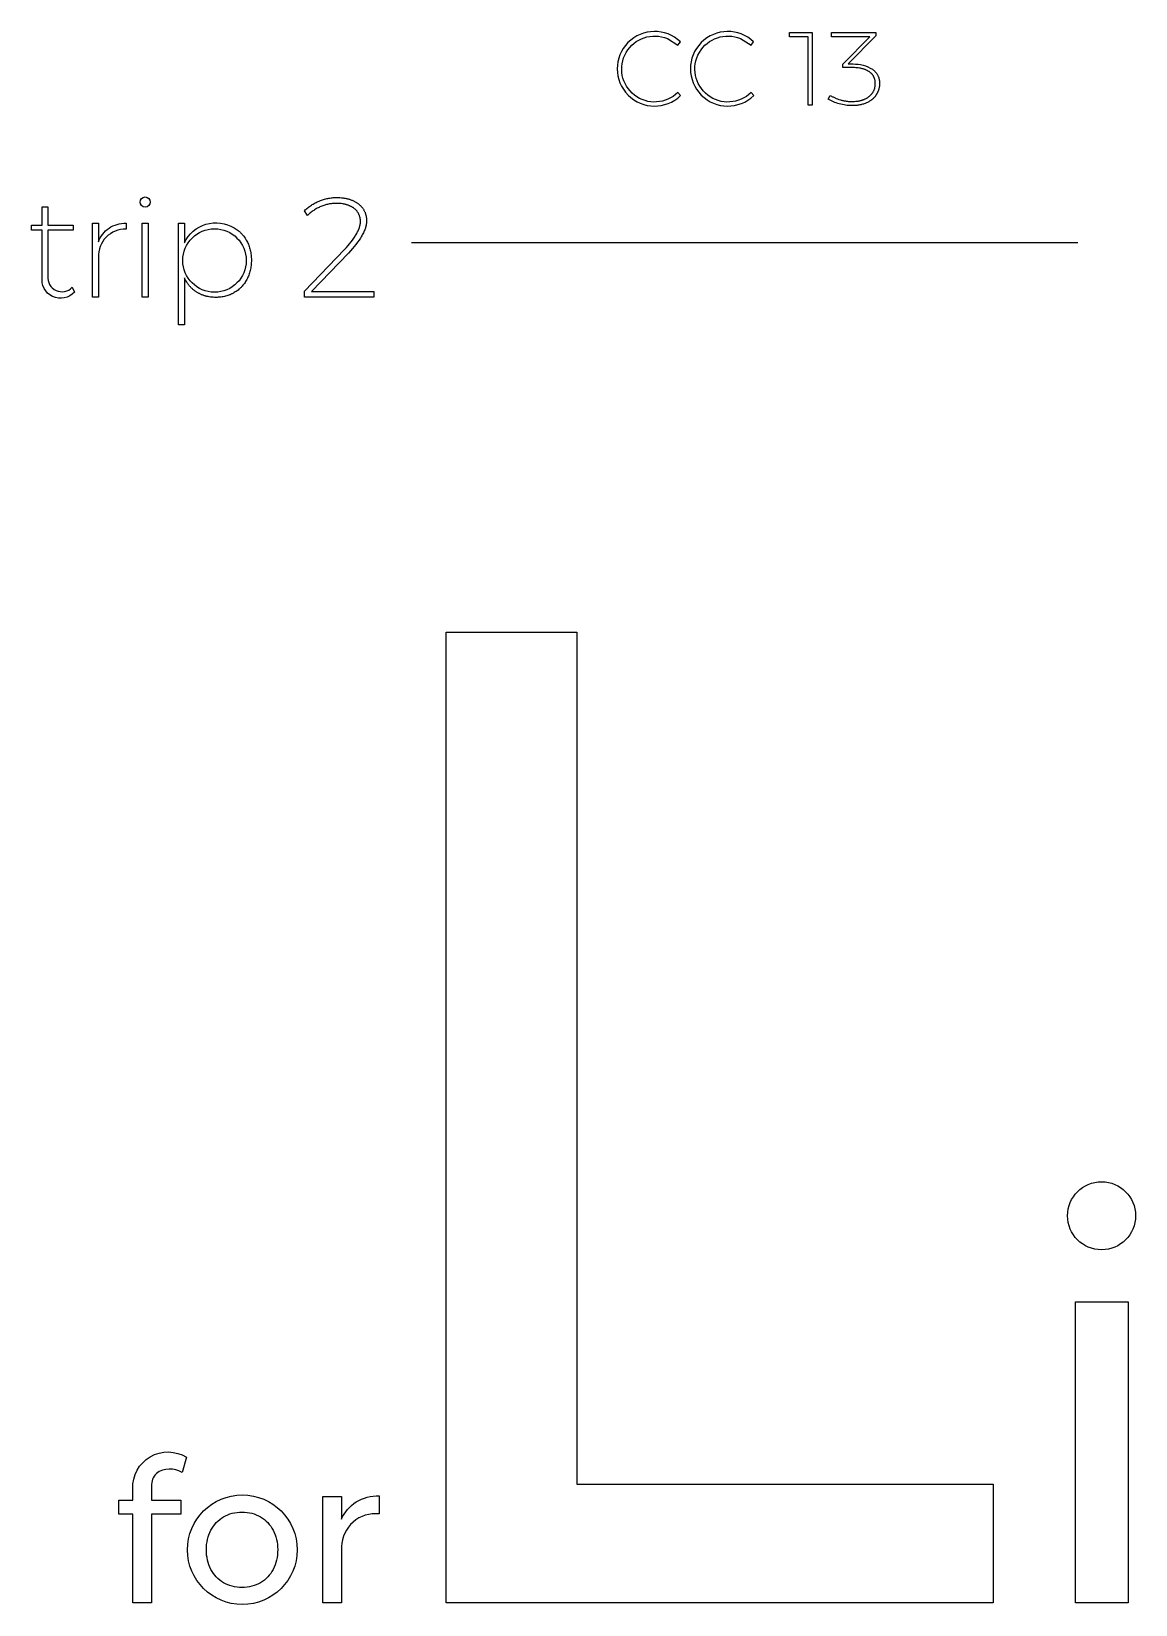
# Model space of a CAD drawing. Header units: millimetres. Extents: x -1043 to -744, y -1370 to -1206.
# Drawn here: x -897.9 to -864.71, y -1338.29 to -1291.02 of the extents above; entities that cross this region are included whole.
import ezdxf

# ---------------------------------------------------------------- set-up
doc = ezdxf.new("R2010")
doc.units = ezdxf.units.MM
doc.header["$MEASUREMENT"] = 0
doc.layers.add('Electronics$ENGRAVE1', color=5, linetype='Continuous', true_color=0x0000ff)

msp = doc.modelspace()

# ---------------------------------------------------------------- linework, layer by layer
at = {"layer": 'Electronics$ENGRAVE1'}
msp.add_line((-886.471, -1297.359), (-866.447, -1297.359), dxfattribs=at)
for points in [[(-878.786, -1291.236), (-878.47, -1291.437), (-878.392, -1291.337, 2.359226), (-878.389, -1292.948), (-878.47, -1292.857, -1.864699)], [(-876.586, -1291.236), (-876.27, -1291.437), (-876.192, -1291.337, 2.359226), (-876.189, -1292.948), (-876.27, -1292.857, -1.864699)], [(-872.624, -1292.16), (-872.611, -1292.169), (-872.598, -1292.179), (-872.586, -1292.189), (-872.574, -1292.2), (-872.562, -1292.21), (-872.551, -1292.221), (-872.54, -1292.232), (-872.53, -1292.243), (-872.52, -1292.255), (-872.51, -1292.266), (-872.501, -1292.278), (-872.493, -1292.29), (-872.484, -1292.303), (-872.477, -1292.315), (-872.469, -1292.328), (-872.462, -1292.341), (-872.456, -1292.354), (-872.45, -1292.368), (-872.444, -1292.381), (-872.439, -1292.395), (-872.434, -1292.409), (-872.429, -1292.424), (-872.425, -1292.438), (-872.422, -1292.453), (-872.419, -1292.468), (-872.416, -1292.483), (-872.413, -1292.499), (-872.412, -1292.514), (-872.41, -1292.53), (-872.409, -1292.546), (-872.408, -1292.562), (-872.408, -1292.579), (-872.409, -1292.603), (-872.41, -1292.628), (-872.412, -1292.651), (-872.414, -1292.675), (-872.416, -1292.686), (-872.418, -1292.698), (-872.42, -1292.709), (-872.422, -1292.721), (-872.425, -1292.732), (-872.427, -1292.743), (-872.43, -1292.754), (-872.433, -1292.765), (-872.436, -1292.776), (-872.44, -1292.787), (-872.444, -1292.798), (-872.447, -1292.808), (-872.451, -1292.819), (-872.456, -1292.829), (-872.46, -1292.84), (-872.465, -1292.85), (-872.469, -1292.86), (-872.474, -1292.87), (-872.479, -1292.88), (-872.485, -1292.89), (-872.49, -1292.9), (-872.496, -1292.91), (-872.502, -1292.92), (-872.508, -1292.929), (-872.515, -1292.939), (-872.521, -1292.948), (-872.528, -1292.958), (-872.535, -1292.967), (-872.542, -1292.976), (-872.549, -1292.984), (-872.556, -1292.993), (-872.564, -1293.002), (-872.572, -1293.01), (-872.579, -1293.019), (-872.588, -1293.027), (-872.596, -1293.035), (-872.604, -1293.043), (-872.613, -1293.05), (-872.621, -1293.058), (-872.63, -1293.066), (-872.639, -1293.073), (-872.649, -1293.08), (-872.658, -1293.087), (-872.668, -1293.094), (-872.687, -1293.108), (-872.708, -1293.121), (-872.729, -1293.133), (-872.751, -1293.145), (-872.773, -1293.156), (-872.796, -1293.167), (-872.82, -1293.177), (-872.844, -1293.187), (-872.869, -1293.196), (-872.894, -1293.204), (-872.92, -1293.212), (-872.946, -1293.219), (-872.973, -1293.225), (-873, -1293.231), (-873.028, -1293.236), (-873.057, -1293.24), (-873.085, -1293.243), (-873.115, -1293.246), (-873.145, -1293.249), (-873.175, -1293.25), (-873.206, -1293.251), (-873.238, -1293.252), (-873.285, -1293.251), (-873.333, -1293.248), (-873.38, -1293.244), (-873.428, -1293.238), (-873.476, -1293.231), (-873.523, -1293.222), (-873.57, -1293.211), (-873.618, -1293.199), (-873.664, -1293.185), (-873.71, -1293.17), (-873.753, -1293.153), (-873.775, -1293.145), (-873.796, -1293.136), (-873.816, -1293.127), (-873.837, -1293.117), (-873.857, -1293.108), (-873.876, -1293.098), (-873.895, -1293.087), (-873.914, -1293.077), (-873.933, -1293.066), (-873.951, -1293.055), (-873.888, -1292.942), (-873.872, -1292.952), (-873.855, -1292.963), (-873.838, -1292.972), (-873.82, -1292.982), (-873.802, -1292.991), (-873.784, -1293), (-873.766, -1293.009), (-873.747, -1293.018), (-873.728, -1293.026), (-873.709, -1293.034), (-873.669, -1293.049), (-873.628, -1293.063), (-873.586, -1293.076), (-873.565, -1293.083), (-873.544, -1293.088), (-873.522, -1293.094), (-873.501, -1293.098), (-873.479, -1293.103), (-873.458, -1293.107), (-873.436, -1293.111), (-873.415, -1293.114), (-873.393, -1293.117), (-873.371, -1293.12), (-873.35, -1293.122), (-873.328, -1293.123), (-873.306, -1293.125), (-873.284, -1293.126), (-873.263, -1293.126), (-873.241, -1293.127), (-873.2, -1293.126), (-873.161, -1293.124), (-873.123, -1293.121), (-873.086, -1293.117), (-873.068, -1293.115), (-873.051, -1293.112), (-873.033, -1293.109), (-873.016, -1293.106), (-872.999, -1293.102), (-872.982, -1293.098), (-872.965, -1293.094), (-872.949, -1293.09), (-872.933, -1293.085), (-872.918, -1293.08), (-872.902, -1293.075), (-872.887, -1293.069), (-872.872, -1293.063), (-872.857, -1293.057), (-872.843, -1293.051), (-872.829, -1293.044), (-872.815, -1293.037), (-872.802, -1293.029), (-872.788, -1293.022), (-872.775, -1293.014), (-872.763, -1293.006), (-872.75, -1292.997), (-872.738, -1292.989), (-872.726, -1292.979), (-872.714, -1292.97), (-872.703, -1292.961), (-872.692, -1292.951), (-872.681, -1292.941), (-872.671, -1292.931), (-872.662, -1292.921), (-872.652, -1292.911), (-872.643, -1292.9), (-872.634, -1292.889), (-872.626, -1292.878), (-872.618, -1292.867), (-872.61, -1292.856), (-872.603, -1292.844), (-872.596, -1292.833), (-872.59, -1292.821), (-872.584, -1292.809), (-872.578, -1292.797), (-872.573, -1292.784), (-872.568, -1292.772), (-872.563, -1292.759), (-872.559, -1292.746), (-872.555, -1292.733), (-872.551, -1292.72), (-872.548, -1292.706), (-872.546, -1292.692), (-872.543, -1292.678), (-872.541, -1292.664), (-872.539, -1292.65), (-872.538, -1292.636), (-872.537, -1292.621), (-872.537, -1292.606), (-872.537, -1292.591), (-872.537, -1292.577), (-872.537, -1292.562), (-872.538, -1292.548), (-872.539, -1292.534), (-872.541, -1292.52), (-872.543, -1292.506), (-872.545, -1292.493), (-872.548, -1292.48), (-872.551, -1292.467), (-872.555, -1292.454), (-872.559, -1292.441), (-872.563, -1292.429), (-872.567, -1292.417), (-872.572, -1292.405), (-872.577, -1292.394), (-872.583, -1292.382), (-872.589, -1292.371), (-872.595, -1292.36), (-872.602, -1292.349), (-872.609, -1292.339), (-872.617, -1292.328), (-872.625, -1292.318), (-872.633, -1292.309), (-872.641, -1292.299), (-872.65, -1292.29), (-872.659, -1292.28), (-872.669, -1292.271), (-872.679, -1292.263), (-872.689, -1292.254), (-872.7, -1292.246), (-872.711, -1292.238), (-872.723, -1292.23), (-872.735, -1292.222), (-872.747, -1292.215), (-872.759, -1292.208), (-872.772, -1292.201), (-872.785, -1292.194), (-872.798, -1292.188), (-872.811, -1292.182), (-872.825, -1292.176), (-872.839, -1292.17), (-872.854, -1292.165), (-872.869, -1292.16), (-872.884, -1292.155), (-872.899, -1292.15), (-872.915, -1292.145), (-872.931, -1292.141), (-872.947, -1292.137), (-872.963, -1292.134), (-872.98, -1292.13), (-873.015, -1292.124), (-873.05, -1292.118), (-873.087, -1292.114), (-873.125, -1292.111), (-873.165, -1292.108), (-873.205, -1292.107), (-873.247, -1292.106), (-873.51, -1292.106), (-873.51, -1292.006), (-872.696, -1291.183), (-873.851, -1291.183), (-873.851, -1291.055), (-872.521, -1291.055), (-872.521, -1291.155), (-873.347, -1291.997), (-873.206, -1292, -0.151558)], [(-896.604, -1298.854, -0.750475), (-897.572, -1298.393), (-897.572, -1296.994), (-897.897, -1296.994), (-897.897, -1296.84), (-897.572, -1296.84), (-897.572, -1296.29), (-897.402, -1296.29), (-897.402, -1296.84), (-896.646, -1296.84), (-896.646, -1296.994), (-897.402, -1296.994), (-897.402, -1298.372, 0.724121), (-896.672, -1298.709)], [(-895.565, -1296.932, -0.144787), (-895.055, -1296.78), (-895.055, -1296.964, 0.435043), (-895.883, -1297.805), (-895.883, -1299.008), (-896.062, -1299.008), (-896.062, -1296.785), (-895.883, -1296.785), (-895.883, -1297.344, -0.153652)], [(-891.805, -1296.923), (-891.775, -1296.942), (-891.745, -1296.961), (-891.717, -1296.981), (-891.689, -1297.002), (-891.676, -1297.012), (-891.662, -1297.023), (-891.649, -1297.035), (-891.636, -1297.046), (-891.624, -1297.058), (-891.611, -1297.07), (-891.599, -1297.082), (-891.587, -1297.094), (-891.575, -1297.106), (-891.563, -1297.119), (-891.552, -1297.132), (-891.541, -1297.145), (-891.519, -1297.172), (-891.498, -1297.2), (-891.478, -1297.229), (-891.459, -1297.258), (-891.441, -1297.289), (-891.423, -1297.32), (-891.407, -1297.352), (-891.391, -1297.385), (-891.377, -1297.418), (-891.363, -1297.452), (-891.351, -1297.486), (-891.34, -1297.52), (-891.33, -1297.556), (-891.321, -1297.592), (-891.313, -1297.628), (-891.306, -1297.665), (-891.3, -1297.703), (-891.295, -1297.741), (-891.291, -1297.779), (-891.289, -1297.818), (-891.287, -1297.858), (-891.287, -1297.898), (-891.287, -1297.938), (-891.289, -1297.977), (-891.291, -1298.016), (-891.295, -1298.054), (-891.3, -1298.092), (-891.306, -1298.129), (-891.313, -1298.166), (-891.321, -1298.202), (-891.33, -1298.238), (-891.34, -1298.273), (-891.351, -1298.307), (-891.363, -1298.341), (-891.377, -1298.375), (-891.391, -1298.408), (-891.407, -1298.44), (-891.423, -1298.472), (-891.441, -1298.504), (-891.459, -1298.534), (-891.478, -1298.564), (-891.498, -1298.592), (-891.519, -1298.62), (-891.541, -1298.647), (-891.563, -1298.673), (-891.575, -1298.686), (-891.586, -1298.699), (-891.598, -1298.711), (-891.61, -1298.723), (-891.623, -1298.735), (-891.635, -1298.746), (-891.648, -1298.758), (-891.661, -1298.769), (-891.688, -1298.791), (-891.715, -1298.812), (-891.744, -1298.832), (-891.773, -1298.851), (-891.803, -1298.869), (-891.818, -1298.878), (-891.834, -1298.887), (-891.849, -1298.895), (-891.865, -1298.903), (-891.881, -1298.91), (-891.897, -1298.918), (-891.913, -1298.925), (-891.929, -1298.932), (-891.945, -1298.938), (-891.962, -1298.945), (-891.995, -1298.956), (-892.029, -1298.967), (-892.063, -1298.976), (-892.098, -1298.985), (-892.134, -1298.992), (-892.17, -1298.998), (-892.206, -1299.003), (-892.243, -1299.007), (-892.281, -1299.01), (-892.319, -1299.012), (-892.358, -1299.012), (-892.398, -1299.012), (-892.438, -1299.01), (-892.477, -1299.007), (-892.515, -1299.002), (-892.553, -1298.997), (-892.59, -1298.99), (-892.608, -1298.986), (-892.626, -1298.982), (-892.644, -1298.978), (-892.662, -1298.973), (-892.68, -1298.968), (-892.698, -1298.963), (-892.715, -1298.957), (-892.732, -1298.951), (-892.749, -1298.945), (-892.766, -1298.939), (-892.783, -1298.932), (-892.8, -1298.925), (-892.816, -1298.917), (-892.833, -1298.909), (-892.849, -1298.901), (-892.865, -1298.893), (-892.881, -1298.884), (-892.896, -1298.875), (-892.912, -1298.866), (-892.927, -1298.856), (-892.943, -1298.847), (-892.958, -1298.837), (-892.972, -1298.826), (-892.987, -1298.816), (-893.001, -1298.805), (-893.015, -1298.794), (-893.029, -1298.783), (-893.043, -1298.771), (-893.056, -1298.76), (-893.069, -1298.748), (-893.082, -1298.735), (-893.095, -1298.723), (-893.107, -1298.711), (-893.12, -1298.698), (-893.132, -1298.685), (-893.143, -1298.671), (-893.155, -1298.658), (-893.166, -1298.644), (-893.177, -1298.63), (-893.188, -1298.616), (-893.199, -1298.601), (-893.209, -1298.587), (-893.219, -1298.572), (-893.229, -1298.557), (-893.249, -1298.526), (-893.267, -1298.494), (-893.284, -1298.461), (-893.301, -1298.428), (-893.301, -1299.836), (-893.48, -1299.836), (-893.48, -1296.785), (-893.301, -1296.785), (-893.301, -1297.369, -0.441654)], [(-894.143, -1334.352, 0.217472), (-894.288, -1334.732), (-894.288, -1335.149), (-893.407, -1335.149), (-893.407, -1335.578), (-894.288, -1335.578), (-894.288, -1338.234), (-894.85, -1338.234), (-894.85, -1335.578), (-895.266, -1335.578), (-895.266, -1335.149), (-894.85, -1335.149), (-894.85, -1334.805, -0.600448), (-893.238, -1333.863), (-893.37, -1334.322, 0.307378)], [(-888.135, -1335.206, -0.136604), (-887.447, -1335.022), (-887.447, -1335.565, 0.434809), (-888.582, -1336.55), (-888.582, -1338.234), (-889.144, -1338.234), (-889.144, -1335.04), (-888.582, -1335.04), (-888.582, -1335.728, -0.152075)]]:
    msp.add_lwpolyline(points, format="xyb", close=True, dxfattribs=at)
for points in [[(-875.118, -1291.055), (-874.43, -1291.055), (-874.43, -1293.242), (-874.558, -1293.242), (-874.558, -1291.183), (-875.118, -1291.183)], [(-887.612, -1298.833), (-887.612, -1299.008), (-889.691, -1299.008), (-889.686, -1298.824), (-888.487, -1297.57), (-888.433, -1297.513), (-888.382, -1297.457), (-888.334, -1297.401), (-888.289, -1297.345), (-888.246, -1297.289), (-888.207, -1297.233), (-888.188, -1297.205), (-888.171, -1297.177), (-888.154, -1297.149), (-888.137, -1297.122), (-888.122, -1297.094), (-888.107, -1297.067), (-888.094, -1297.041), (-888.081, -1297.015), (-888.07, -1296.989), (-888.059, -1296.964), (-888.05, -1296.939), (-888.041, -1296.915), (-888.034, -1296.891), (-888.027, -1296.868), (-888.024, -1296.856), (-888.022, -1296.845), (-888.019, -1296.834), (-888.017, -1296.822), (-888.015, -1296.811), (-888.014, -1296.801), (-888.012, -1296.79), (-888.011, -1296.779), (-888.01, -1296.769), (-888.01, -1296.758), (-888.009, -1296.748), (-888.009, -1296.738), (-888.009, -1296.722), (-888.01, -1296.706), (-888.011, -1296.691), (-888.012, -1296.675), (-888.014, -1296.66), (-888.016, -1296.645), (-888.019, -1296.631), (-888.022, -1296.616), (-888.025, -1296.602), (-888.029, -1296.588), (-888.033, -1296.574), (-888.037, -1296.561), (-888.042, -1296.548), (-888.047, -1296.534), (-888.053, -1296.522), (-888.059, -1296.509), (-888.065, -1296.496), (-888.072, -1296.484), (-888.079, -1296.472), (-888.087, -1296.46), (-888.095, -1296.448), (-888.103, -1296.437), (-888.112, -1296.426), (-888.121, -1296.415), (-888.13, -1296.404), (-888.14, -1296.393), (-888.15, -1296.383), (-888.161, -1296.373), (-888.172, -1296.363), (-888.184, -1296.353), (-888.195, -1296.344), (-888.208, -1296.334), (-888.22, -1296.325), (-888.233, -1296.317), (-888.246, -1296.308), (-888.259, -1296.3), (-888.273, -1296.292), (-888.287, -1296.284), (-888.301, -1296.277), (-888.316, -1296.27), (-888.331, -1296.263), (-888.346, -1296.257), (-888.361, -1296.251), (-888.377, -1296.245), (-888.392, -1296.239), (-888.409, -1296.234), (-888.425, -1296.229), (-888.442, -1296.224), (-888.459, -1296.22), (-888.476, -1296.215), (-888.494, -1296.211), (-888.511, -1296.208), (-888.53, -1296.205), (-888.548, -1296.202), (-888.586, -1296.196), (-888.624, -1296.192), (-888.664, -1296.189), (-888.705, -1296.188), (-888.747, -1296.187), (-888.775, -1296.188), (-888.803, -1296.189), (-888.831, -1296.191), (-888.859, -1296.193), (-888.887, -1296.197), (-888.915, -1296.201), (-888.943, -1296.206), (-888.971, -1296.211), (-888.999, -1296.218), (-889.027, -1296.225), (-889.056, -1296.233), (-889.084, -1296.241), (-889.112, -1296.251), (-889.141, -1296.261), (-889.169, -1296.272), (-889.198, -1296.283), (-889.226, -1296.295), (-889.254, -1296.308), (-889.282, -1296.322), (-889.309, -1296.336), (-889.336, -1296.35), (-889.362, -1296.366), (-889.388, -1296.381), (-889.414, -1296.398), (-889.439, -1296.415), (-889.464, -1296.432), (-889.488, -1296.45), (-889.512, -1296.469), (-889.536, -1296.488), (-889.56, -1296.508), (-889.583, -1296.529), (-889.605, -1296.55), (-889.695, -1296.409), (-889.67, -1296.386), (-889.645, -1296.363), (-889.619, -1296.342), (-889.593, -1296.32), (-889.566, -1296.3), (-889.539, -1296.28), (-889.512, -1296.261), (-889.484, -1296.242), (-889.456, -1296.224), (-889.427, -1296.207), (-889.398, -1296.19), (-889.368, -1296.174), (-889.338, -1296.159), (-889.307, -1296.144), (-889.276, -1296.13), (-889.245, -1296.117), (-889.213, -1296.104), (-889.181, -1296.092), (-889.149, -1296.081), (-889.117, -1296.071), (-889.085, -1296.062), (-889.053, -1296.053), (-889.021, -1296.045), (-888.989, -1296.038), (-888.957, -1296.032), (-888.925, -1296.027), (-888.892, -1296.022), (-888.86, -1296.019), (-888.828, -1296.016), (-888.795, -1296.014), (-888.763, -1296.013), (-888.73, -1296.012), (-888.679, -1296.013), (-888.629, -1296.015), (-888.58, -1296.019), (-888.532, -1296.024), (-888.509, -1296.027), (-888.486, -1296.031), (-888.464, -1296.035), (-888.441, -1296.039), (-888.419, -1296.044), (-888.398, -1296.049), (-888.377, -1296.054), (-888.356, -1296.06), (-888.335, -1296.066), (-888.315, -1296.073), (-888.295, -1296.08), (-888.276, -1296.087), (-888.257, -1296.095), (-888.238, -1296.103), (-888.22, -1296.111), (-888.201, -1296.12), (-888.184, -1296.129), (-888.166, -1296.139), (-888.149, -1296.149), (-888.132, -1296.159), (-888.116, -1296.17), (-888.1, -1296.181), (-888.084, -1296.192), (-888.069, -1296.204), (-888.054, -1296.216), (-888.039, -1296.229), (-888.025, -1296.241), (-888.012, -1296.254), (-887.999, -1296.267), (-887.986, -1296.281), (-887.974, -1296.295), (-887.962, -1296.309), (-887.951, -1296.323), (-887.941, -1296.337), (-887.93, -1296.352), (-887.921, -1296.367), (-887.911, -1296.382), (-887.903, -1296.398), (-887.894, -1296.413), (-887.886, -1296.429), (-887.879, -1296.446), (-887.872, -1296.462), (-887.866, -1296.479), (-887.86, -1296.496), (-887.854, -1296.513), (-887.849, -1296.531), (-887.845, -1296.549), (-887.841, -1296.567), (-887.837, -1296.585), (-887.834, -1296.604), (-887.832, -1296.622), (-887.829, -1296.642), (-887.828, -1296.661), (-887.827, -1296.681), (-887.826, -1296.7), (-887.826, -1296.721), (-887.826, -1296.733), (-887.826, -1296.745), (-887.827, -1296.758), (-887.828, -1296.77), (-887.829, -1296.783), (-887.831, -1296.796), (-887.833, -1296.809), (-887.835, -1296.822), (-887.837, -1296.835), (-887.84, -1296.848), (-887.843, -1296.862), (-887.846, -1296.875), (-887.85, -1296.889), (-887.853, -1296.903), (-887.862, -1296.93), (-887.872, -1296.958), (-887.882, -1296.987), (-887.894, -1297.016), (-887.907, -1297.045), (-887.921, -1297.075), (-887.937, -1297.105), (-887.953, -1297.136), (-887.971, -1297.167), (-887.989, -1297.198), (-888.009, -1297.229), (-888.05, -1297.292), (-888.095, -1297.356), (-888.143, -1297.42), (-888.194, -1297.484), (-888.248, -1297.549), (-888.306, -1297.615), (-888.368, -1297.681), (-889.477, -1298.833)], [(-894.568, -1296.785), (-894.393, -1296.785), (-894.393, -1299.008), (-894.568, -1299.008)], [(-885.434, -1309.071), (-881.507, -1309.071), (-881.507, -1334.676), (-868.991, -1334.676), (-868.991, -1338.234), (-885.434, -1338.234)], [(-866.523, -1329.19), (-864.933, -1329.19), (-864.933, -1338.234), (-866.523, -1338.234)]]:
    msp.add_lwpolyline(points, close=True, dxfattribs=at)
for centre, radius in [((-894.479, -1296.147), 0.152), ((-892.394, -1297.904), 0.954), ((-865.736, -1326.608), 1.022), ((-891.559, -1336.643), 1.647)]:
    msp.add_circle(centre, radius, dxfattribs=at)
msp.add_open_spline([(-892.123, -1335.656), (-892.286, -1335.753), (-892.413, -1335.886), (-892.504, -1336.058), (-892.594, -1336.229), (-892.64, -1336.423), (-892.64, -1336.64), (-892.64, -1336.862), (-892.594, -1337.059), (-892.504, -1337.232), (-892.413, -1337.405), (-892.286, -1337.539), (-892.123, -1337.634), (-891.96, -1337.728), (-891.774, -1337.775), (-891.565, -1337.775), (-891.36, -1337.775), (-891.175, -1337.728), (-891.012, -1337.634), (-890.849, -1337.539), (-890.723, -1337.405), (-890.632, -1337.232), (-890.541, -1337.059), (-890.496, -1336.862), (-890.496, -1336.64), (-890.496, -1336.423), (-890.541, -1336.229), (-890.632, -1336.058), (-890.723, -1335.886), (-890.849, -1335.753), (-891.012, -1335.656), (-891.175, -1335.559), (-891.36, -1335.511), (-891.565, -1335.511), (-891.774, -1335.511), (-891.96, -1335.559), (-892.123, -1335.656)], degree=3, knots=[0, 0, 0, 0, 1, 1, 1, 2, 2, 2, 3, 3, 3, 4, 4, 4, 5, 5, 5, 6, 6, 6, 7, 7, 7, 8, 8, 8, 9, 9, 9, 10, 10, 10, 11, 11, 11, 12, 12, 12, 12], dxfattribs=at)

doc.saveas('drawing.dxf')
